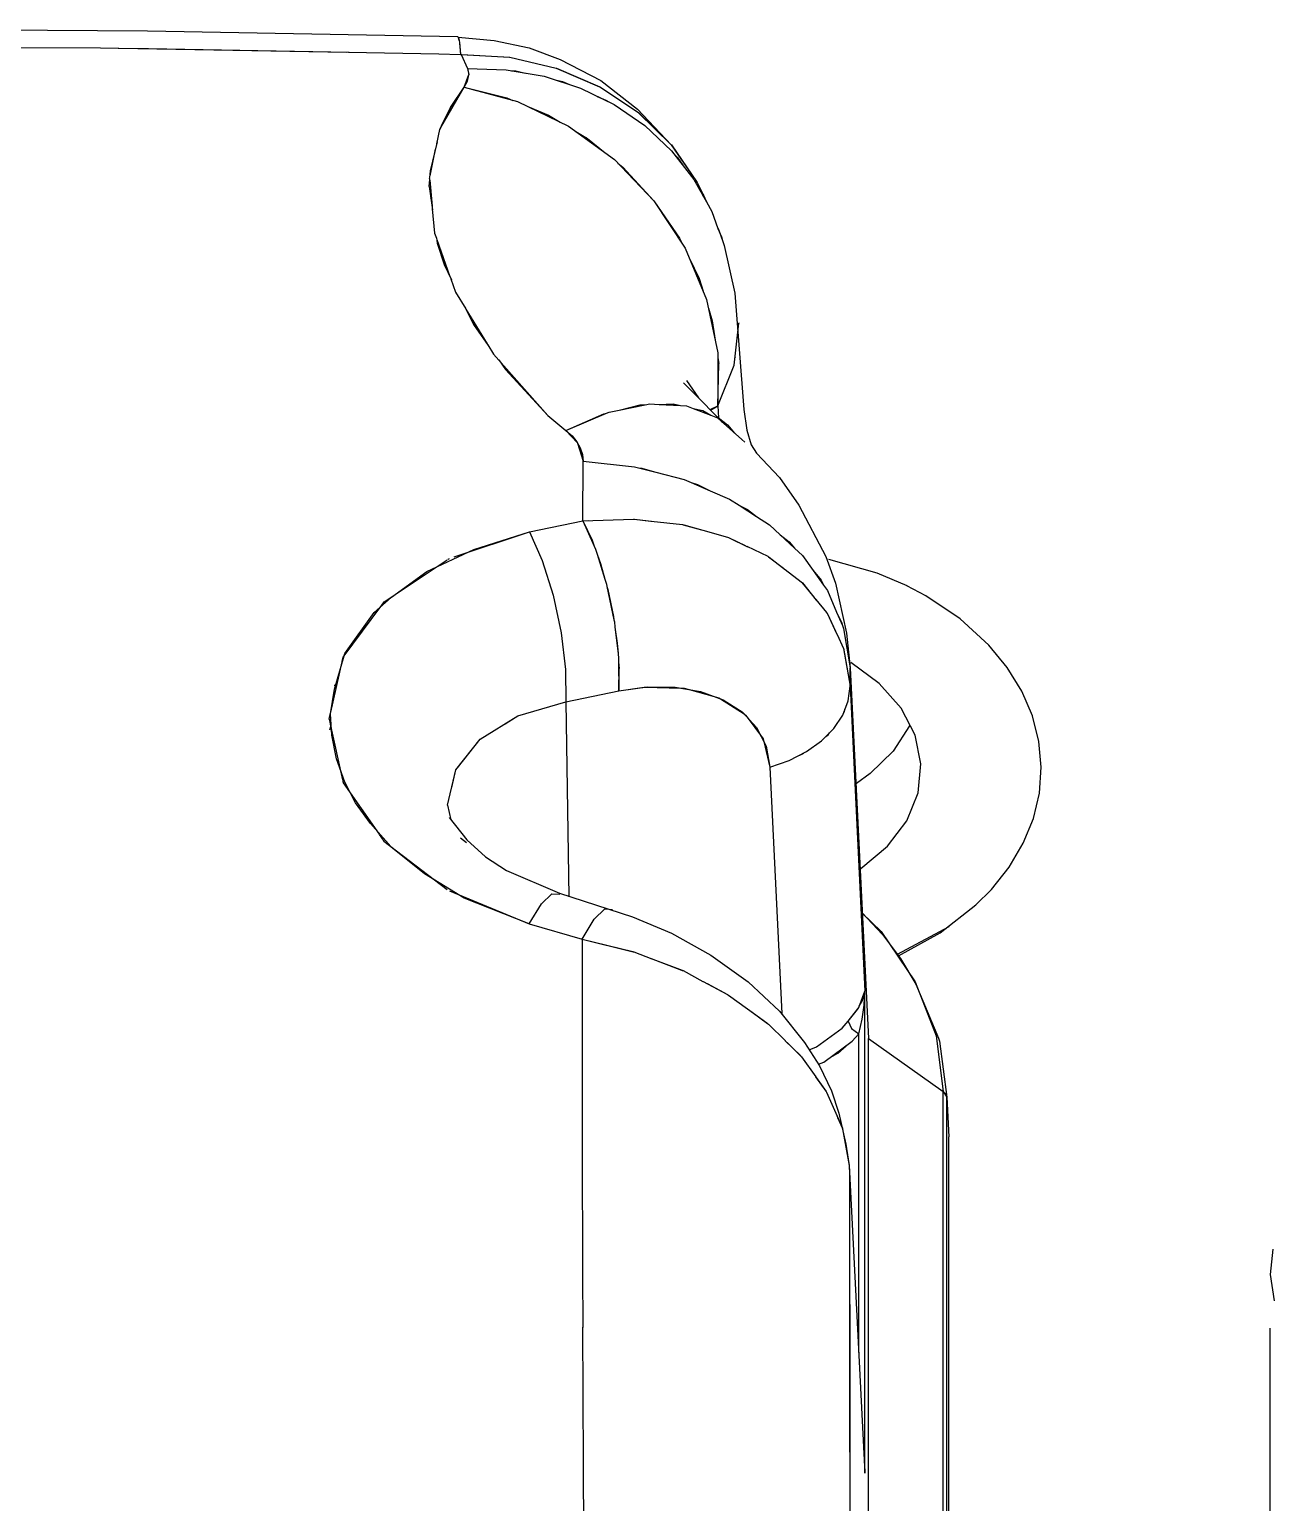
# Model space of a CAD drawing. Extents: x 33214 to 95067, y 8279 to 51908.
# Drawn here: x 43175.2 to 43277, y 22550.9 to 22671.5 of the extents above; entities that cross this region are included whole.
import ezdxf

# ---------------------------------------------------------------- set-up
doc = ezdxf.new("R2010")
doc.units = 0
doc.header["$LTSCALE"] = 300
doc.header["$MEASUREMENT"] = 0
doc.linetypes.add('SNT-025', pattern=[0.74, 0.4, -0.17, 0, -0.17])
doc.layers.add('GENERATORSETT', color=1, linetype='CONTINUOUS')

# ---------------------------------------------------------------- blocks, each defined once
blk = doc.blocks.new('GENERATOR-CENTER')
at = {"layer": 'GENERATORSETT'}
for p, q in [((-2058.56, 529.55), (-2042.91, 529.45)), ((-2042.91, 529.45), (-2017.47, 528.97)), ((-2017.47, 528.97), (-2017.35, 528.63)), ((-2017.45, 528.93), (-2014.49, 528.65)), ((-2017.45, 528.91), (-2017.41, 528.89)), ((-2017.41, 528.89), (-2017.37, 528.68)), ((-2017.35, 528.63), (-2017.34, 528.51)), ((-2014.49, 528.65), (-2011.63, 528.04)), ((-2061.15, 528.1), (-2046.75, 528.04)), ((-2046.75, 528.04), (-2045.27, 528.01)), ((-2045.3, 528.01), (-2042.83, 528)), ((-2045.25, 528.01), (-2026.56, 527.69)), ((-2042.83, 528), (-2026.38, 527.69)), ((-2026.42, 527.69), (-2019.04, 527.56)), ((-2019.04, 527.56), (-2017.26, 527.51)), ((-2017.34, 528.51), (-2017.26, 527.52)), ((-2017.34, 528.51), (-2017.33, 528.42)), ((-2017.33, 528.42), (-2017.26, 527.51)), ((-2017.26, 527.51), (-2017.2, 527.49)), ((-2017.26, 527.51), (-2017.2, 527.49)), ((-2017.2, 527.49), (-2013.22, 527.27)), ((-2017.2, 527.49), (-2017.18, 527.49)), ((-2017.2, 527.49), (-2016.69, 526.36)), ((-2017.2, 527.49), (-2016.69, 526.36)), ((-2017.14, 527.49), (-2013.23, 527.27)), ((-2011.63, 528.04), (-2009.07, 527.09)), ((-2016.69, 526.36), (-2013.5, 526.25)), ((-2016.69, 526.36), (-2016.58, 525.84)), ((-2016.69, 526.36), (-2016.58, 525.87)), ((-2013.5, 526.25), (-2010.39, 525.71)), ((-2013.23, 527.27), (-2013.22, 527.27)), ((-2013.22, 527.27), (-2009.4, 526.38)), ((-2013.22, 527.27), (-2009.4, 526.39)), ((-2013.06, 526.17), (-2012.71, 526.15)), ((-2012.71, 526.15), (-2011.95, 525.98)), ((-2009.4, 526.39), (-2005.85, 524.86)), ((-2009.4, 526.39), (-2009.4, 526.39)), ((-2009.39, 526.38), (-2005.84, 524.86)), ((-2009.07, 527.09), (-2005.74, 525.36)), ((-2016.96, 524.82), (-2016.58, 525.87)), ((-2016.96, 524.82), (-2016.67, 525.32)), ((-2016.67, 525.32), (-2016.58, 525.84)), ((-2010.39, 525.71), (-2007.42, 524.75)), ((-2009.5, 525.42), (-2008.89, 525.28)), ((-2008.89, 525.28), (-2008.31, 525.04)), ((-2005.74, 525.36), (-2002.74, 523.03)), ((-2018.86, 521.53), (-2016.96, 524.82)), ((-2018.08, 523.15), (-2016.96, 524.82)), ((-2017.2, 524.46), (-2017.19, 524.42)), ((-2017.06, 524.67), (-2017.05, 524.67)), ((-2016.96, 524.82), (-2013.44, 523.95)), ((-2016.96, 524.82), (-2012.58, 523.64)), ((-2016.17, 524.61), (-2016.08, 524.6)), ((-2013.44, 523.95), (-2012.95, 523.74)), ((-2007.42, 524.75), (-2004.66, 523.4)), ((-2006.04, 524.07), (-2005.33, 523.77)), ((-2005.85, 524.86), (-2005.84, 524.86)), ((-2005.84, 524.86), (-2002.67, 522.74)), ((-2005.83, 524.85), (-2002.67, 522.74)), ((-2005.33, 523.77), (-2005.05, 523.59)), ((-2018.82, 521.65), (-2018.08, 523.15)), ((-2018.26, 522.8), (-2018.12, 522.8)), ((-2018.26, 522.8), (-2018.12, 522.8)), ((-2018.07, 522.88), (-2018.05, 523.19)), ((-2012.58, 523.64), (-2008.41, 521.64)), ((-2011.74, 523.24), (-2010.04, 522.54)), ((-2010.7, 522.74), (-2010.23, 522.61)), ((-2010.04, 522.54), (-2009.08, 521.96)), ((-2004.66, 523.4), (-2002.15, 521.67)), ((-2002.74, 523.03), (-1999.98, 520.1)), ((-2002.67, 522.74), (-1999.98, 520.1)), ((-2002.67, 522.74), (-2002.67, 522.74)), ((-2002.66, 522.73), (-1999.98, 520.1)), ((-2019.2, 520.18), (-2018.95, 521.36)), ((-2018.95, 521.36), (-2018.87, 521.49)), ((-2018.87, 521.48), (-2018.82, 521.65)), ((-2008.41, 521.64), (-2004.63, 518.89)), ((-2002.15, 521.67), (-1999.96, 519.61)), ((-2019.72, 517.98), (-2019.14, 520.34)), ((-2007.8, 521.2), (-2006.84, 520.62)), ((-2007.27, 520.81), (-2006.96, 520.7)), ((-2006.84, 520.62), (-2005.39, 519.44)), ((-1999.98, 520.1), (-1999.98, 520.1)), ((-1999.98, 520.1), (-1997.85, 517.01)), ((-2019.75, 517.55), (-2019.29, 519.74)), ((-2004.63, 518.89), (-2001.4, 515.51)), ((-1999.97, 520.09), (-1997.85, 517.01)), ((-1999.96, 519.61), (-1998.12, 517.26)), ((-1999.79, 519.83), (-1997.85, 517.01)), ((-1999.69, 519.27), (-1999.46, 519.05)), ((-1999.46, 519.05), (-1999.04, 518.44)), ((-2019.76, 517.42), (-2019.72, 517.98)), ((-2004.35, 518.6), (-2003.94, 518.26)), ((-2003.94, 518.26), (-2001.4, 515.51)), ((-2019.81, 516.68), (-2019.77, 517.27)), ((-2019.81, 516.68), (-2019.54, 514.76)), ((-2019.79, 517.35), (-2019.77, 517.45)), ((-2019.79, 517.35), (-2019.78, 517.25)), ((-2019.77, 517.19), (-2019.58, 515.08)), ((-1998.12, 517.26), (-1997.1, 515.44)), ((-1997.85, 517.01), (-1997.85, 517.01)), ((-1997.85, 517.01), (-1997.34, 515.98)), ((-1997.68, 516.47), (-1997.34, 515.98)), ((-2019.68, 515.73), (-2019.65, 515.85)), ((-2001.4, 515.51), (-1999.3, 512.44)), ((-2001.4, 515.51), (-1998.84, 511.63)), ((-1997.5, 516.22), (-1997.38, 515.93)), ((-1997.5, 516.22), (-1997.38, 515.93)), ((-1997.34, 515.98), (-1997.1, 515.44)), ((-1997.1, 515.44), (-1996.66, 514.65)), ((-2019.56, 514.86), (-2019.38, 512.87)), ((-1996.66, 514.65), (-1996.15, 513.25)), ((-2019.38, 512.87), (-2019.23, 512.44)), ((-1996.15, 513.25), (-1995.85, 512.57)), ((-1996.14, 513.24), (-1995.78, 512.26)), ((-2019.21, 512.47), (-2019.15, 512.05)), ((-2019.19, 512.34), (-2018.12, 509.32)), ((-2019.15, 512.05), (-2018.59, 510.3)), ((-1999.3, 512.44), (-1999.06, 511.97)), ((-1995.85, 512.57), (-1995.78, 512.26)), ((-1995.78, 512.26), (-1995.63, 511.86)), ((-1995.63, 511.86), (-1994.77, 507.96)), ((-1998.84, 511.63), (-1997.08, 507.43)), ((-1998.49, 510.79), (-1997.68, 509.14)), ((-2018.59, 510.3), (-2017.98, 509.04)), ((-2018.04, 509.11), (-2017.65, 508.02)), ((-1997.68, 509.14), (-1997.36, 508.1)), ((-2017.65, 508.02), (-2016.82, 506.66)), ((-1997.08, 507.43), (-1996.17, 503.07)), ((-1994.77, 507.96), (-1994.03, 498.42)), ((-2016.82, 506.67), (-2016.18, 505.37)), ((-2016.8, 506.63), (-2015.06, 503.8)), ((-1996.93, 506.73), (-1996.61, 505.69)), ((-1996.61, 505.69), (-1996.35, 503.94)), ((-2016.18, 505.37), (-2014.97, 503.67)), ((-1994.81, 502.06), (-1994.43, 505.49)), ((-1994.81, 502.06), (-1994.44, 505.49)), ((-1994.44, 505.51), (-1994.43, 505.5)), ((-1994.44, 505.5), (-1994.43, 505.5)), ((-1994.43, 505.5), (-1994.43, 505.49)), ((-2015.01, 503.71), (-2014.55, 502.96)), ((-2014.55, 502.96), (-2010.09, 497.93)), ((-2014.12, 502.48), (-2013.55, 501.69)), ((-1996.17, 503.07), (-1996.15, 498.73)), ((-1996.16, 502.69), (-1996.09, 502.19)), ((-1996.15, 498.73), (-1996.09, 502.19)), ((-1996.15, 498.73), (-1994.81, 502.06)), ((-1994.81, 502.06), (-1994.81, 502.06)), ((-1994.74, 502.7), (-1994.74, 502.69)), ((-2013.55, 501.69), (-2010.09, 497.93)), ((-1998.73, 500.79), (-1997.74, 499.36)), ((-1998.97, 500.61), (-1997.74, 499.36)), ((-2004.24, 498.37), (-2002.11, 498.8)), ((-2004.24, 498.37), (-2002.54, 498.79)), ((-2002.54, 498.79), (-2002.11, 498.8)), ((-2002.43, 498.79), (-2002.35, 498.75)), ((-2002.11, 498.8), (-2001.73, 498.88)), ((-2001.73, 498.88), (-2000.98, 498.84)), ((-2000.98, 498.84), (-1999.81, 498.88)), ((-2000.98, 498.84), (-1999.23, 498.75)), ((-2000.96, 498.84), (-2000.96, 498.84)), ((-1999.81, 498.88), (-1999.23, 498.75)), ((-1999.8, 498.78), (-1999.7, 498.85)), ((-1999.68, 498.77), (-1999.61, 498.83)), ((-1999.23, 498.75), (-1998.73, 498.72)), ((-1998.73, 498.72), (-1998.18, 498.51)), ((-1998.18, 498.51), (-1996.74, 497.94)), ((-1998.18, 498.51), (-1997.4, 498.33)), ((-1997.88, 498.44), (-1997.87, 498.38)), ((-1997.74, 499.36), (-1996.26, 497.87)), ((-1996.8, 498.42), (-1996.15, 498.73)), ((-1996.75, 498.37), (-1996.15, 498.73)), ((-1996.15, 498.73), (-1996.11, 497.74)), ((-1996.15, 498.73), (-1996.11, 497.74)), ((-1994.03, 498.42), (-1993.77, 496.72)), ((-2010.09, 497.93), (-2008.61, 496.71)), ((-2010.09, 497.93), (-2008.61, 496.71)), ((-2008.61, 496.71), (-2005.28, 498.11)), ((-2008.61, 496.71), (-2005.51, 498.06)), ((-2005.51, 498.06), (-2005.28, 498.11)), ((-2005.28, 498.11), (-2005.07, 498.2)), ((-2005.07, 498.2), (-2004.24, 498.37)), ((-1997.58, 498.37), (-1997.53, 498.25)), ((-1997.4, 498.33), (-1996.74, 497.94)), ((-1996.74, 497.94), (-1996.19, 497.73)), ((-1996.26, 497.87), (-1995.38, 497.15)), ((-1996.19, 497.73), (-1994.2, 495.96)), ((-1995.85, 497.42), (-1995.38, 497.15)), ((-2008.61, 496.71), (-2008.11, 496.26)), ((-2008.61, 496.71), (-2007.68, 495.7)), ((-2008.11, 496.26), (-2007.72, 495.78)), ((-1995.38, 497.15), (-1994.8, 496.48)), ((-1993.77, 496.72), (-1993.42, 495.53)), ((-2007.72, 495.78), (-2007.44, 495.27)), ((-2007.68, 495.7), (-2007.65, 495.67)), ((-2007.65, 495.67), (-2007.21, 494.19)), ((-2007.44, 495.27), (-2007.26, 494.73)), ((-2007.44, 494.97), (-2007.35, 495)), ((-2007.44, 494.97), (-2007.35, 495)), ((-1994.2, 495.96), (-1993.95, 495.73)), ((-1993.42, 495.53), (-1992.98, 494.83)), ((-1992.98, 494.83), (-1991.1, 492.84)), ((-2007.26, 494.73), (-2007.21, 494.19)), ((-2007.23, 489.3), (-2007.21, 494.19)), ((-2007.23, 489.3), (-2007.21, 494.19)), ((-2007.21, 494.19), (-2002.98, 493.73)), ((-2002.98, 493.73), (-2002.66, 493.65)), ((-2002.66, 493.65), (-2001.24, 493.28)), ((-2002.66, 493.65), (-2002.38, 493.62)), ((-2002.38, 493.62), (-2001.24, 493.28)), ((-2001.24, 493.28), (-1998.93, 492.68)), ((-1998.93, 492.68), (-1998.34, 492.43)), ((-1998.34, 492.43), (-1996.8, 491.76)), ((-1998.34, 492.43), (-1997.82, 492.28)), ((-1991.1, 492.84), (-1989.53, 490.57)), ((-1997.82, 492.28), (-1996.8, 491.76)), ((-1996.8, 491.76), (-1995.2, 491.08)), ((-1995.2, 491.08), (-1994.42, 490.57)), ((-1994.43, 490.58), (-1993.74, 490.23)), ((-1994.42, 490.57), (-1993, 489.66)), ((-1993.74, 490.23), (-1993, 489.66)), ((-1989.53, 490.57), (-1987.3, 486.37)), ((-2011.6, 488.4), (-2007.23, 489.3)), ((-2011.6, 488.4), (-2007.23, 489.3)), ((-2007.23, 489.3), (-2003.06, 489.44)), ((-2007.23, 489.3), (-2006.8, 489.32)), ((-2007.23, 489.3), (-2006.3, 487.22)), ((-2007.23, 489.3), (-2006.47, 487.7)), ((-2003.06, 489.44), (-2003.03, 489.43)), ((-2003.03, 489.43), (-2002.99, 489.44)), ((-2003.03, 489.43), (-2001.66, 489.28)), ((-2002.99, 489.44), (-2001.6, 489.27)), ((-2001.61, 489.28), (-1999.06, 488.99)), ((-1999.06, 488.99), (-1999, 488.97)), ((-1999, 488.97), (-1997.5, 488.56)), ((-1999, 488.97), (-1998.94, 488.97)), ((-1998.94, 488.97), (-1997.38, 488.52)), ((-1993, 489.66), (-1991.93, 488.98)), ((-1991.93, 488.98), (-1991.04, 488.15)), ((-2017.76, 486.34), (-2011.6, 488.4)), ((-2016.16, 486.96), (-2011.6, 488.4)), ((-2011.6, 488.4), (-2010.56, 486.06)), ((-2011.6, 488.4), (-2010.56, 486.06)), ((-2006.47, 487.7), (-2006.3, 487.22)), ((-1997.39, 488.53), (-1995.36, 487.97)), ((-1995.36, 487.97), (-1995.29, 487.93)), ((-1995.29, 487.93), (-1995.22, 487.91)), ((-1995.28, 487.93), (-1993.91, 487.27)), ((-1995.22, 487.91), (-1993.72, 487.18)), ((-1994.4, 487.52), (-1994.39, 487.5)), ((-1994.4, 487.52), (-1994.39, 487.5)), ((-1991.05, 488.15), (-1990.31, 487.58)), ((-1991.04, 488.15), (-1989.87, 487.05)), ((-1990.31, 487.58), (-1989.87, 487.05)), ((-2020.01, 485.14), (-2016.16, 486.96)), ((-2006.3, 487.22), (-2006.18, 486.97)), ((-2006.18, 486.97), (-2006.05, 486.56)), ((-2006.05, 486.56), (-2005.42, 484.52)), ((-2006.05, 486.56), (-2005.78, 485.79)), ((-1993.79, 487.21), (-1992.07, 486.39)), ((-1992.07, 486.39), (-1992.01, 486.34)), ((-1992.01, 486.34), (-1991.94, 486.31)), ((-1992, 486.34), (-1990.79, 485.42)), ((-1991.94, 486.31), (-1990.6, 485.27)), ((-1989.87, 487.05), (-1989.22, 486.45)), ((-1989.22, 486.45), (-1988.34, 485.22)), ((-1987.3, 486.37), (-1986.52, 484.19)), ((-2023.51, 482.65), (-2018.35, 486.11)), ((-2022.91, 483.05), (-2020.01, 485.14)), ((-2018.28, 486.16), (-2018.26, 486.17)), ((-2018.26, 486.17), (-2018.14, 486.21)), ((-2010.56, 486.06), (-2009.66, 483.21)), ((-2010.56, 486.06), (-2009.66, 483.21)), ((-2005.78, 485.79), (-2005.42, 484.52)), ((-1990.64, 485.31), (-1989.33, 484.31)), ((-1988.34, 485.22), (-1987.49, 484.04)), ((-1988.34, 485.22), (-1987.69, 484.44)), ((-1983.1, 485), (-1987.07, 486.12)), ((-2005.42, 484.52), (-2005.29, 484.11)), ((-2005.29, 484.11), (-2005.25, 483.93)), ((-2005.25, 483.93), (-2004.67, 481.2)), ((-2005.25, 483.93), (-2005.18, 483.68)), ((-1989.33, 484.31), (-1989.29, 484.26)), ((-1989.29, 484.26), (-1989.23, 484.21)), ((-1989.28, 484.25), (-1988.25, 483.01)), ((-1989.23, 484.21), (-1988.09, 482.81)), ((-1987.69, 484.44), (-1987.49, 484.04)), ((-1987.49, 484.04), (-1987.17, 483.59)), ((-1986.52, 484.19), (-1985.6, 480.09)), ((-1980.65, 483.96), (-1983.1, 485)), ((-1979.11, 483.14), (-1980.66, 483.96)), ((-2024.34, 481.79), (-2022.93, 483.03)), ((-2009.66, 483.21), (-2009, 480.12)), ((-2009.66, 483.21), (-2009, 480.12)), ((-2005.18, 483.68), (-2004.71, 481.47)), ((-1988.12, 482.85), (-1987.24, 481.79)), ((-1987.17, 483.59), (-1986.42, 481.82)), ((-1976.31, 481.26), (-1979.11, 483.14)), ((-2026.78, 478.25), (-2023.78, 482.28)), ((-2026.72, 478.44), (-2024.34, 481.79)), ((-2024.35, 481.78), (-2024.15, 481.78)), ((-2024.35, 481.78), (-2024.15, 481.78)), ((-2023.76, 482.3), (-2023.51, 482.65)), ((-1987.24, 481.79), (-1987.21, 481.74)), ((-1987.22, 481.74), (-1987.18, 481.69)), ((-1987.21, 481.73), (-1986.42, 480.06)), ((-1987.18, 481.69), (-1986.34, 479.89)), ((-1986.42, 481.82), (-1985.95, 480.73)), ((-1986.42, 481.82), (-1985.99, 480.94)), ((-2004.71, 481.47), (-2004.67, 481.2)), ((-2004.67, 481.2), (-2004.64, 481.02)), ((-2004.64, 481.02), (-2004.59, 480.59)), ((-2004.59, 480.59), (-2004.34, 478.44)), ((-2004.59, 480.59), (-2004.4, 479.27)), ((-1985.99, 480.94), (-1985.95, 480.73)), ((-1985.95, 480.73), (-1985.85, 480.49)), ((-1985.85, 480.49), (-1985.31, 477.26)), ((-1973.94, 479.1), (-1976.31, 481.26)), ((-2009, 480.12), (-2008.64, 477.11)), ((-2009, 480.12), (-2008.64, 477.11)), ((-2004.4, 479.27), (-2004.34, 478.44)), ((-1986.36, 479.93), (-1985.88, 478.9)), ((-1985.6, 480.09), (-1985.31, 477.26)), ((-1972.44, 477.27), (-1973.94, 479.1)), ((-2027.59, 475.5), (-2026.79, 478.23)), ((-2026.94, 477.78), (-2026.86, 478.14)), ((-2026.86, 478.14), (-2026.78, 478.25)), ((-2026.78, 478.25), (-2026.72, 478.44)), ((-2004.34, 478.44), (-2004.29, 478.01)), ((-2004.29, 478.01), (-2004.29, 477.72)), ((-1985.88, 478.9), (-1985.87, 478.87)), ((-1985.87, 478.87), (-1985.31, 475.76)), ((-1985.87, 478.87), (-1985.86, 478.84)), ((-1985.86, 478.84), (-1985.31, 475.76)), ((-2027.89, 473.63), (-2026.95, 477.75)), ((-2008.64, 477.11), (-2008.62, 474.48)), ((-2008.64, 477.11), (-2008.62, 474.48)), ((-2004.29, 477.72), (-2004.28, 475.37)), ((-2004.29, 477.72), (-2004.25, 477.2)), ((-2004.29, 477.53), (-2004.27, 477.53)), ((-2004.29, 477.52), (-2004.27, 477.52)), ((-2004.28, 475.37), (-2004.25, 477.2)), ((-1985.31, 475.76), (-1985.31, 477.26)), ((-1985.31, 475.76), (-1985.31, 477.26)), ((-1985.31, 477.26), (-1983.81, 446.89)), ((-1985.31, 477.26), (-1983.81, 446.89)), ((-1982.93, 475.97), (-1985.27, 477.68)), ((-1971.24, 475.33), (-1972.44, 477.27)), ((-2027.9, 473.48), (-2027.59, 475.5)), ((-2027.6, 475.83), (-2027.39, 475.83)), ((-2027.6, 475.83), (-2027.39, 475.83)), ((-2004.28, 475.37), (-2001.92, 475.69)), ((-2004.28, 475.37), (-2002.2, 475.67)), ((-2002.2, 475.67), (-2002.09, 475.67)), ((-2002.09, 475.67), (-1999.2, 475.6)), ((-2001.92, 475.69), (-1999.66, 475.68)), ((-1999.66, 475.68), (-1997.57, 475.32)), ((-1999.2, 475.6), (-1998.91, 475.59)), ((-1998.91, 475.59), (-1998.52, 475.48)), ((-1998.52, 475.48), (-1996.45, 474.91)), ((-1985.47, 474.56), (-1985.31, 475.76)), ((-1985.31, 475.76), (-1984.11, 450.76)), ((-1985.31, 475.76), (-1984.11, 450.76)), ((-1981.14, 473.96), (-1982.93, 475.97)), ((-2012.54, 473.32), (-2008.62, 474.48)), ((-2008.62, 474.48), (-2004.28, 475.37)), ((-2008.62, 474.48), (-2004.28, 475.37)), ((-2008.62, 474.47), (-2008.62, 474.48)), ((-2008.62, 474.48), (-2008.36, 458.5)), ((-2008.62, 474.48), (-2008.36, 458.5)), ((-1997.57, 475.32), (-1995.71, 474.64)), ((-1996.45, 474.91), (-1996.07, 474.81)), ((-1996.07, 474.81), (-1995.94, 474.72)), ((-1995.94, 474.72), (-1994.01, 473.48)), ((-1995.71, 474.64), (-1994.16, 473.64)), ((-1985.92, 473.39), (-1985.47, 474.56)), ((-1970.37, 473.31), (-1971.24, 475.33)), ((-2028.02, 473.06), (-2027.9, 473.58)), ((-2028.02, 473.06), (-2027.94, 472.68)), ((-2027.81, 471.73), (-2027.9, 473.48)), ((-2015.64, 471.4), (-2012.54, 473.32)), ((-2013.6, 472.66), (-2012.54, 473.32)), ((-1994.16, 473.64), (-1992.98, 472.36)), ((-1994.01, 473.48), (-1993.88, 473.39)), ((-1993.88, 473.39), (-1993.67, 473.11)), ((-1993.67, 473.11), (-1992.66, 471.74)), ((-1986.66, 472.28), (-1985.92, 473.39)), ((-1985.84, 473.59), (-1985.78, 473.68)), ((-1985.78, 473.68), (-1985.74, 473.86)), ((-1979.99, 471.73), (-1981.14, 473.96)), ((-1969.84, 471.23), (-1970.37, 473.31)), ((-2027.95, 472.17), (-2027.89, 472.44)), ((-2027.93, 472.64), (-2026.93, 468.08)), ((-1993.29, 472.7), (-1993.25, 472.54)), ((-1993.18, 472.58), (-1993.15, 472.4)), ((-1992.98, 472.36), (-1992.21, 470.84)), ((-1987.65, 471.27), (-1986.66, 472.28)), ((-1987.12, 471.76), (-1987.01, 471.92)), ((-1980.46, 472.49), (-1981.8, 470.43)), ((-2027.41, 469.81), (-2027.81, 471.73)), ((-2017.63, 468.89), (-2015.64, 471.4)), ((-2017.49, 469.07), (-2015.64, 471.41)), ((-1992.66, 471.74), (-1992.45, 471.45)), ((-1992.45, 471.45), (-1992.39, 471.21)), ((-1992.39, 471.21), (-1991.89, 469.12)), ((-1992.21, 470.84), (-1991.89, 469.12)), ((-1988.89, 470.39), (-1987.65, 471.27)), ((-1987.3, 471.64), (-1987.12, 471.76)), ((-1979.52, 469.38), (-1979.99, 471.73)), ((-1969.65, 469.11), (-1969.84, 471.23)), ((-2026.74, 467.9), (-2027.41, 469.81)), ((-1991.89, 469.12), (-1990.31, 469.67)), ((-1990.31, 469.67), (-1988.89, 470.39)), ((-1989.45, 470.1), (-1989.23, 470.2)), ((-1989.23, 470.2), (-1989.13, 470.27)), ((-1981.8, 470.43), (-1983.68, 468.6)), ((-2018.32, 466), (-2017.63, 468.89)), ((-2017.97, 467.45), (-2017.63, 468.89)), ((-1991.89, 469.12), (-1990.92, 448.94)), ((-1991.89, 469.12), (-1990.92, 448.94)), ((-1983.68, 468.6), (-1984.79, 467.79)), ((-1979.75, 467.01), (-1979.52, 469.38)), ((-1969.8, 467), (-1969.65, 469.11)), ((-2026.92, 468.05), (-2026.88, 467.87)), ((-2026.88, 467.87), (-2026.86, 467.84)), ((-2026.86, 467.84), (-2023.93, 463.62)), ((-2025.86, 466.19), (-2026.74, 467.9)), ((-1980.68, 464.73), (-1979.75, 467.01)), ((-1970.29, 464.92), (-1969.8, 467)), ((-2024.64, 464.5), (-2025.86, 466.19)), ((-2018.32, 466), (-2018.05, 464.8)), ((-2018.18, 464.99), (-2016.72, 463.17)), ((-1982.26, 462.64), (-1980.68, 464.73)), ((-1971.12, 462.88), (-1970.29, 464.92)), ((-2022.96, 462.61), (-2024.64, 464.5)), ((-2023.92, 463.6), (-2023.53, 463.05)), ((-2023.53, 463.05), (-2018.35, 459.11)), ((-2020.2, 460.39), (-2022.95, 462.6)), ((-2017.24, 463.32), (-2016.76, 462.95)), ((-2016.72, 463.17), (-2015.2, 461.77)), ((-1984.43, 460.82), (-1982.26, 462.64)), ((-1972.28, 460.93), (-1971.12, 462.88)), ((-2015.2, 461.77), (-2013.47, 460.66)), ((-2016.95, 458.4), (-2020.2, 460.39)), ((-2013.47, 460.66), (-2009.13, 458.79)), ((-1973.74, 459.09), (-1972.28, 460.93)), ((-2018.15, 459), (-2011.62, 456.28)), ((-2010.62, 457.92), (-2009.76, 458.75)), ((-2010.62, 457.92), (-2009.76, 458.75)), ((-2009.76, 458.75), (-2009.1, 458.71)), ((-2009.76, 458.75), (-2009.1, 458.71)), ((-2009.13, 458.79), (-2003.14, 456.87)), ((-1975, 457.83), (-1973.74, 459.09)), ((-2011.62, 456.28), (-2016.95, 458.4)), ((-2011.62, 456.28), (-2010.62, 457.92)), ((-2011.62, 456.28), (-2010.62, 457.92)), ((-2006.29, 456.66), (-2005.43, 457.5)), ((-2006.29, 456.66), (-2005.43, 457.5)), ((-2005.43, 457.5), (-2004.78, 457.47)), ((-2005.43, 457.5), (-2004.78, 457.47)), ((-1977.93, 455.56), (-1975, 457.83)), ((-2011.62, 456.28), (-2007.29, 455.03)), ((-2011.62, 456.28), (-2007.29, 455.03)), ((-2007.29, 455.03), (-2006.29, 456.66)), ((-2007.29, 455.03), (-2006.29, 456.66)), ((-2003.14, 456.87), (-1999.95, 455.51)), ((-1984.32, 457.19), (-1982.67, 455.41)), ((-1984.32, 457.16), (-1982.78, 455.65)), ((-1984.32, 457.16), (-1982.78, 455.65)), ((-2007.29, 455.03), (-2003.13, 454.01)), ((-2007.29, 455.03), (-2007.28, 451.32)), ((-2007.29, 455.03), (-2003.1, 454)), ((-1999.95, 455.51), (-1996.73, 453.71)), ((-1982.78, 455.65), (-1979.98, 451.53)), ((-1982.78, 455.65), (-1979.98, 451.53)), ((-1982.67, 455.41), (-1981.19, 453.44)), ((-1981.43, 453.79), (-1977.21, 456.06)), ((-1981.36, 453.67), (-1977.93, 455.56)), ((-2003.13, 454.01), (-2003.09, 454)), ((-2003.09, 454), (-2003.05, 453.99)), ((-2003.05, 453.99), (-2001.58, 453.43)), ((-2001.63, 453.44), (-1999.13, 452.5)), ((-2001.26, 453.31), (-1999.08, 452.48)), ((-1996.73, 453.71), (-1993.67, 451.53)), ((-1981.19, 453.44), (-1979.92, 451.33)), ((-2007.28, 451.32), (-2007.28, 450.05)), ((-1999.13, 452.5), (-1999.07, 452.47)), ((-1999.07, 452.47), (-1999.01, 452.45)), ((-1999.01, 452.45), (-1997.38, 451.57)), ((-1997.37, 451.57), (-1995.42, 450.53)), ((-1997.04, 451.39), (-1995.37, 450.5)), ((-1993.67, 451.53), (-1991.11, 449.14)), ((-1979.98, 451.53), (-1978.26, 447.12)), ((-1979.98, 451.53), (-1978.26, 447.12)), ((-1979.92, 451.33), (-1978.07, 446.92)), ((-1995.42, 450.53), (-1995.36, 450.49)), ((-1995.36, 450.49), (-1995.28, 450.45)), ((-1995.28, 450.45), (-1993.72, 449.31)), ((-1984.61, 449.43), (-1984.11, 450.76)), ((-1984.27, 450.06), (-1984.11, 450.76)), ((-1984.25, 450.38), (-1984.23, 450.23)), ((-1984.25, 450.38), (-1984.23, 450.23)), ((-1984.17, 449.63), (-1984.11, 450.76)), ((-1984.11, 411.29), (-1984.11, 450.76)), ((-1984.11, 411.29), (-1984.11, 450.76)), ((-2007.28, 450.05), (-2007.28, 446.24)), ((-1993.74, 449.33), (-1992.14, 448.17)), ((-1993.46, 449.13), (-1992.09, 448.13)), ((-1991.11, 449.14), (-1989.06, 446.57)), ((-1985.48, 448.3), (-1984.69, 449.33)), ((-1985.48, 448.3), (-1984.72, 449.27)), ((-1984.72, 449.27), (-1984.67, 449.36)), ((-1984.67, 449.36), (-1984.61, 449.43)), ((-1984.57, 449.53), (-1984.27, 450.06)), ((-1984.33, 448.48), (-1984.17, 449.63)), ((-1992.14, 448.17), (-1992.08, 448.11)), ((-1992.08, 448.12), (-1992.01, 448.07)), ((-1992.01, 448.07), (-1990.62, 446.69)), ((-1988.07, 446.2), (-1985.97, 447.75)), ((-1988.07, 446.2), (-1985.97, 447.75)), ((-1985.97, 447.75), (-1985.48, 448.3)), ((-1985.97, 447.75), (-1985.48, 448.3)), ((-1985.48, 448.3), (-1985.21, 447.71)), ((-1985.48, 448.3), (-1985.21, 447.71)), ((-1985.21, 447.71), (-1984.61, 447.27)), ((-1985.21, 447.71), (-1984.61, 447.27)), ((-1984.61, 447.27), (-1984.33, 448.48)), ((-2007.28, 446.75), (-2007.28, 445.84)), ((-1990.64, 446.71), (-1989.39, 445.49)), ((-1990.48, 446.56), (-1989.36, 445.44)), ((-1989.06, 446.57), (-1987.82, 444.64)), ((-1987.46, 444.96), (-1985.15, 446.67)), ((-1985.15, 446.67), (-1984.61, 447.27)), ((-1984.61, 421.16), (-1984.61, 447.27)), ((-1984.61, 421.16), (-1984.61, 447.27)), ((-1983.81, 446.89), (-1977.69, 442.56)), ((-1983.81, 446.89), (-1977.69, 442.56)), ((-1983.81, 357.48), (-1983.81, 446.89)), ((-1983.81, 357.48), (-1983.81, 446.89)), ((-1978.26, 447.12), (-1977.69, 442.56)), ((-1978.26, 447.12), (-1977.69, 442.56)), ((-1978.07, 446.92), (-1977.98, 446.68)), ((-1977.98, 446.68), (-1977.39, 442.09)), ((-1977.98, 446.68), (-1977.39, 442.09)), ((-2007.28, 446.24), (-2007.27, 441.27)), ((-1989.39, 445.49), (-1989.35, 445.43)), ((-1989.35, 445.44), (-1989.3, 445.38)), ((-1989.3, 445.38), (-1988.14, 443.75)), ((-1988.66, 445.97), (-1988.07, 446.2)), ((-1988.66, 445.97), (-1988.07, 446.2)), ((-1986.94, 445.34), (-1986.31, 445.68)), ((-1986.74, 445.49), (-1986.74, 445.45)), ((-1986.31, 445.68), (-1985.65, 446.3)), ((-1987.91, 444.79), (-1987.46, 444.96)), ((-1987.82, 444.64), (-1986.84, 442.59)), ((-1988.15, 443.76), (-1987.3, 442.58)), ((-1988.1, 443.69), (-1987.28, 442.54)), ((-1987.3, 442.58), (-1987.28, 442.54)), ((-1987.28, 442.54), (-1987.25, 442.49)), ((-1987.25, 442.49), (-1986.38, 440.53)), ((-1986.84, 442.59), (-1986.23, 440.77)), ((-1977.69, 350.68), (-1977.69, 442.56)), ((-1977.69, 442.56), (-1977.39, 442.09)), ((-1977.69, 350.68), (-1977.69, 442.56)), ((-1977.69, 442.56), (-1977.48, 442.34)), ((-1977.48, 442.34), (-1977.39, 442.09)), ((-1977.39, 442.09), (-1977.23, 438.83)), ((-1977.39, 442.09), (-1977.23, 438.83)), ((-1977.39, 350.21), (-1977.39, 442.09)), ((-1977.39, 350.21), (-1977.39, 442.09)), ((-2007.27, 441.29), (-2007.27, 434.75)), ((-1986.41, 440.58), (-1985.94, 439.54)), ((-1986.23, 440.77), (-1985.68, 438.23)), ((-1986.34, 440.43), (-1985.94, 439.52)), ((-1985.94, 439.54), (-1985.94, 439.52)), ((-1985.94, 439.52), (-1985.93, 439.5)), ((-1985.93, 439.5), (-1985.39, 436.49)), ((-1985.68, 438.23), (-1985.39, 436.49)), ((-1977.23, 346.95), (-1977.23, 438.83)), ((-1977.23, 346.95), (-1977.23, 438.83)), ((-1985.39, 436.49), (-1984.11, 411.29)), ((-1985.39, 436.49), (-1985.38, 435.79)), ((-1985.39, 436.49), (-1984.11, 411.29)), ((-1985.38, 435.79), (-1985.37, 419.76)), ((-1985.38, 435.79), (-1985.35, 414.48)), ((-2007.27, 434.75), (-2007.26, 430.93)), ((-2007.25, 430.94), (-2007.25, 427.75)), ((-1950.66, 429.64), (-1950.89, 427.56)), ((-2007.25, 428.32), (-2007.25, 426.94)), ((-2007.25, 427.75), (-2007.23, 423.23)), ((-1950.89, 427.56), (-1950.57, 425.41)), ((-2007.24, 423.25), (-2007.22, 417.67)), ((-1950.89, 339.51), (-1950.89, 423.16)), ((-1985.37, 419.76), (-1985.32, 403.24)), ((-2007.22, 417.67), (-2007.2, 412.05)), ((-1985.35, 415.56), (-1985.35, 415.56)), ((-1985.35, 414.48), (-1985.35, 411.91)), ((-1984.19, 412.94), (-1984.17, 412.73)), ((-1984.17, 412.73), (-1984.11, 411.29)), ((-2007.2, 412.06), (-2007.16, 402.31)), ((-1985.35, 411.91), (-1985.33, 408.15))]:
    blk.add_line(p, q, dxfattribs=at)

msp = doc.modelspace()

# ---------------------------------------------------------------- block references
at = {"layer": 'GENERATORSETT', "linetype": 'SNT-025'}
msp.add_blockref('GENERATOR-CENTER', (45227.74, 22141.98), dxfattribs=at)

doc.saveas('drawing.dxf')
